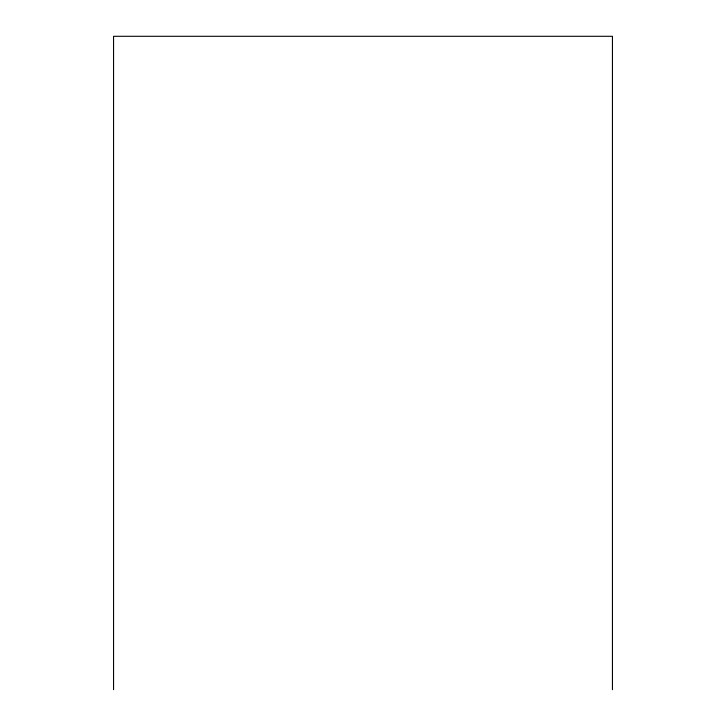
<?xml version="1.0" encoding="UTF-8"?>
<svg xmlns="http://www.w3.org/2000/svg" width="726" height="726" viewBox="0 0 726 726"><rect width="100%" height="100%" fill="white"/><g stroke="black" fill="none" stroke-linecap="round" stroke-linejoin="round"><path stroke-width="1.09" d="M612.445 689.7L612.445 36.3L113.555 36.3L113.555 689.7"/></g></svg>
